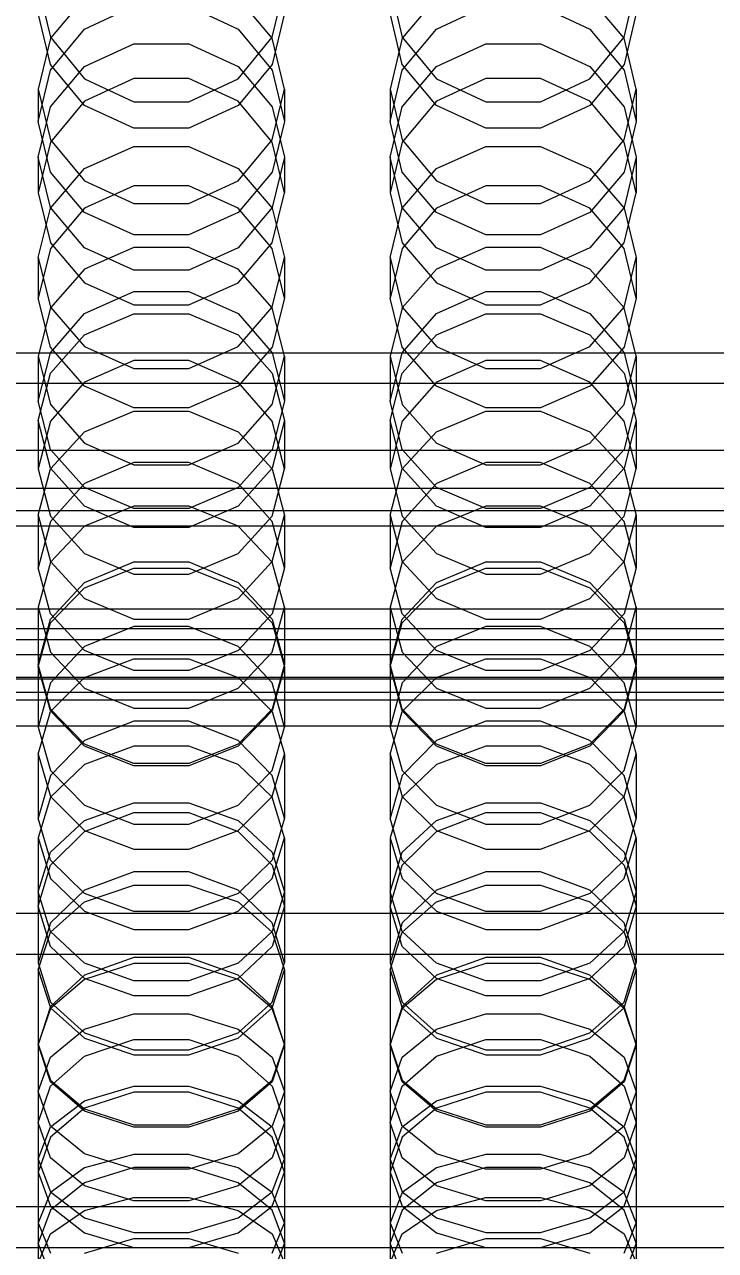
# Model space of a CAD drawing. Header units: millimetres. Extents: x -191664 to 191490, y -197311 to 10263.
# Drawn here: x 1876.7 to 1994.5, y -117787.5 to -117578.5 of the extents above; entities that cross this region are included whole.
import ezdxf

# ---------------------------------------------------------------- set-up
doc = ezdxf.new("R2010")
doc.units = ezdxf.units.MM
for name, color, linetype, lineweight in [('COTAS_P', 1, 'Continuous', 0), ('DET_briquetadora_frontal', 7, 'Continuous', 0), ('R15_COTAS_TRANSPORTE_P', 1, 'Continuous', 0)]:
    doc.layers.add(name, color=color, linetype=linetype, lineweight=lineweight)
doc.dimstyles.new('PLANTA_20', dxfattribs={"dimtxt": 50, "dimasz": 30, "dimexe": 30, "dimexo": 16, "dimgap": 20, "dimtad": 1, "dimtih": 1, "dimtoh": 1, "dimdec": 1, "dimzin": 0, "dimdsep": 46, "dimcen": 0.09, "dimadec": 0, "dimazin": 0, "dimtfac": 1, "dimtdec": 4, "dimtofl": 0, "dimtmove": 0, "dimatfit": 3, "dimfxl": 1, "dimtolj": 1, "dimtzin": 0, "dimarcsym": 0})

# ---------------------------------------------------------------- blocks, each defined once
blk = doc.blocks.new('*D85')
at = {"layer": 'COTAS_P', "color": 0, "lineweight": -2, "transparency": 16777216}
for p, q in [((1974, -116532.75), (1660, -116532.75)), ((1690, -119170), (1690, -116562.75)), ((1974, -119200), (1660, -119200))]:
    blk.add_line(p, q, dxfattribs=at)
at = {"layer": 'COTAS_P', "color": 0, "transparency": 16777216}
for points in [[(1685, -116562.75), (1695, -116562.75), (1690, -116532.75)], [(1685, -119170), (1695, -119170), (1690, -119200)]]:
    blk.add_solid(points, dxfattribs=at)
at = {"layer": 'Defpoints', "color": 0, "transparency": 16777216}
for p in [(1690, -116532.75), (1990, -116532.75), (1990, -119200)]:
    blk.add_point(p, dxfattribs=at)
blk = doc.blocks.new('*D133')
at = {"layer": 'Defpoints', "color": 0, "transparency": 16777216}
for p in [(439.69, -194147.98), (217.89, -194406.09), (-500, -194490), (-500, -194490), (500, -194490)]:
    blk.add_point(p, dxfattribs=at)
at = {"layer": 'R15_COTAS_TRANSPORTE_P', "color": 0, "lineweight": -2, "transparency": 16777216}
blk.add_arc((-500, -194490), 722.77, 2.37834, 17.62166, dxfattribs=at)
at = {"layer": 'R15_COTAS_TRANSPORTE_P', "color": 0, "transparency": 16777216}
for points in [[(184.12, -194272.81), (193.59, -194269.58), (179.18, -194242.8)], [(227.15, -194459.9), (217.15, -194460.11), (222.77, -194490)]]:
    blk.add_solid(points, dxfattribs=at)

msp = doc.modelspace()

# ---------------------------------------------------------------- linework, layer by layer
at = {"layer": 'DET_briquetadora_frontal', "color": 9, "true_color": 0xb9c3c2}
for p, q in [((1879, -117571.86), (1881.08, -117580.66)), ((1918.92, -117580.66), (1921, -117571.86)), ((1939, -117571.86), (1941.08, -117580.66)), ((1978.92, -117580.66), (1981, -117571.86)), ((1886.91, -117573.85), (1881.08, -117580.81)), ((1918.92, -117580.81), (1913.09, -117573.85)), ((1946.91, -117573.85), (1941.08, -117580.81)), ((1978.92, -117580.81), (1973.09, -117573.85)), ((1881.08, -117585.3), (1879, -117576.52)), ((1886.91, -117579.25), (1895.33, -117575.34)), ((1904.67, -117575.34), (1913.09, -117579.25)), ((1921, -117576.52), (1918.92, -117585.3)), ((1941.08, -117585.3), (1939, -117576.52)), ((1946.91, -117579.25), (1955.33, -117575.34)), ((1964.67, -117575.34), (1973.09, -117579.25)), ((1981, -117576.52), (1978.92, -117585.3)), ((1881.08, -117580.81), (1879, -117589.48)), ((1881.08, -117586.28), (1886.91, -117579.25)), ((1881.08, -117580.66), (1886.91, -117587.72)), ((1913.09, -117579.25), (1918.92, -117586.28)), ((1913.09, -117587.72), (1918.92, -117580.66)), ((1921, -117589.48), (1918.92, -117580.81)), ((1941.08, -117580.81), (1939, -117589.48)), ((1941.08, -117586.28), (1946.91, -117579.25)), ((1941.08, -117580.66), (1946.91, -117587.72)), ((1973.09, -117579.25), (1978.92, -117586.28)), ((1973.09, -117587.72), (1978.92, -117580.66)), ((1981, -117589.48), (1978.92, -117580.81)), ((1886.91, -117585.62), (1895.33, -117581.8)), ((1895.33, -117581.8), (1904.67, -117581.8)), ((1904.67, -117581.8), (1913.09, -117585.62)), ((1946.91, -117585.62), (1955.33, -117581.8)), ((1955.33, -117581.8), (1964.67, -117581.8)), ((1964.67, -117581.8), (1973.09, -117585.62)), ((1879, -117594.99), (1881.08, -117586.28)), ((1886.91, -117592.29), (1881.08, -117585.3)), ((1881.08, -117592.5), (1886.91, -117585.62)), ((1918.92, -117585.3), (1913.09, -117592.29)), ((1913.09, -117585.62), (1918.92, -117592.5)), ((1918.92, -117586.28), (1921, -117594.99)), ((1939, -117594.99), (1941.08, -117586.28)), ((1946.91, -117592.29), (1941.08, -117585.3)), ((1941.08, -117592.5), (1946.91, -117585.62)), ((1978.92, -117585.3), (1973.09, -117592.29)), ((1973.09, -117585.62), (1978.92, -117592.5)), ((1978.92, -117586.28), (1981, -117594.99)), ((1895.33, -117587.69), (1886.91, -117591.57)), ((1886.91, -117587.72), (1895.33, -117591.64)), ((1904.67, -117587.69), (1895.33, -117587.69)), ((1913.09, -117591.57), (1904.67, -117587.69)), ((1904.67, -117591.64), (1913.09, -117587.72)), ((1955.33, -117587.69), (1946.91, -117591.57)), ((1946.91, -117587.72), (1955.33, -117591.64)), ((1964.67, -117587.69), (1955.33, -117587.69)), ((1973.09, -117591.57), (1964.67, -117587.69)), ((1964.67, -117591.64), (1973.09, -117587.72)), ((1879, -117589.48), (1879, -117594.99)), ((1879, -117589.48), (1881.08, -117598.16)), ((1918.92, -117598.16), (1921, -117589.48)), ((1921, -117589.48), (1921, -117594.99)), ((1939, -117589.48), (1939, -117594.99)), ((1939, -117589.48), (1941.08, -117598.16)), ((1978.92, -117598.16), (1981, -117589.48)), ((1981, -117589.48), (1981, -117594.99)), ((1879, -117601.08), (1881.08, -117592.5)), ((1886.91, -117591.57), (1881.08, -117598.53)), ((1895.33, -117596.16), (1886.91, -117592.29)), ((1895.33, -117591.64), (1904.67, -117591.64)), ((1913.09, -117592.29), (1904.67, -117596.16)), ((1918.92, -117598.53), (1913.09, -117591.57)), ((1918.92, -117592.5), (1921, -117601.08)), ((1939, -117601.08), (1941.08, -117592.5)), ((1946.91, -117591.57), (1941.08, -117598.53)), ((1955.33, -117596.16), (1946.91, -117592.29)), ((1955.33, -117591.64), (1964.67, -117591.64)), ((1973.09, -117592.29), (1964.67, -117596.16)), ((1978.92, -117598.53), (1973.09, -117591.57)), ((1978.92, -117592.5), (1981, -117601.08)), ((1881.08, -117603.63), (1879, -117594.99)), ((1921, -117594.99), (1918.92, -117603.63)), ((1941.08, -117603.63), (1939, -117594.99)), ((1981, -117594.99), (1978.92, -117603.63)), ((1904.67, -117596.16), (1895.33, -117596.16)), ((1964.67, -117596.16), (1955.33, -117596.16)), ((1881.08, -117598.53), (1879, -117607.15)), ((1881.08, -117598.16), (1886.91, -117605.12)), ((1886.91, -117603.05), (1895.33, -117599.3)), ((1895.33, -117599.3), (1904.67, -117599.3)), ((1904.67, -117599.3), (1913.09, -117603.05)), ((1913.09, -117605.12), (1918.92, -117598.16)), ((1921, -117607.15), (1918.92, -117598.53)), ((1941.08, -117598.53), (1939, -117607.15)), ((1941.08, -117598.16), (1946.91, -117605.12)), ((1946.91, -117603.05), (1955.33, -117599.3)), ((1955.33, -117599.3), (1964.67, -117599.3)), ((1964.67, -117599.3), (1973.09, -117603.05)), ((1973.09, -117605.12), (1978.92, -117598.16)), ((1981, -117607.15), (1978.92, -117598.53)), ((1879, -117601.08), (1879, -117607.15)), ((1881.08, -117609.66), (1879, -117601.08)), ((1921, -117601.08), (1918.92, -117609.66)), ((1921, -117601.08), (1921, -117607.15)), ((1939, -117601.08), (1939, -117607.15)), ((1941.08, -117609.66), (1939, -117601.08)), ((1981, -117601.08), (1978.92, -117609.66)), ((1981, -117601.08), (1981, -117607.15)), ((1881.08, -117609.8), (1886.91, -117603.05)), ((1886.91, -117610.52), (1881.08, -117603.63)), ((1913.09, -117603.05), (1918.92, -117609.8)), ((1918.92, -117603.63), (1913.09, -117610.52)), ((1941.08, -117609.8), (1946.91, -117603.05)), ((1946.91, -117610.52), (1941.08, -117603.63)), ((1973.09, -117603.05), (1978.92, -117609.8)), ((1978.92, -117603.63), (1973.09, -117610.52)), ((1886.91, -117605.12), (1895.33, -117608.98)), ((1895.33, -117605.99), (1886.91, -117609.81)), ((1904.67, -117605.99), (1895.33, -117605.99)), ((1904.67, -117608.98), (1913.09, -117605.12)), ((1913.09, -117609.81), (1904.67, -117605.99)), ((1946.91, -117605.12), (1955.33, -117608.98)), ((1955.33, -117605.99), (1946.91, -117609.81)), ((1964.67, -117605.99), (1955.33, -117605.99)), ((1964.67, -117608.98), (1973.09, -117605.12)), ((1973.09, -117609.81), (1964.67, -117605.99)), ((1879, -117607.15), (1881.08, -117615.69)), ((1918.92, -117615.69), (1921, -117607.15)), ((1939, -117607.15), (1941.08, -117615.69)), ((1978.92, -117615.69), (1981, -117607.15)), ((1879, -117618.22), (1881.08, -117609.8)), ((1886.91, -117616.54), (1881.08, -117609.66)), ((1886.91, -117609.81), (1881.08, -117616.65)), ((1895.33, -117608.98), (1904.67, -117608.98)), ((1918.92, -117609.66), (1913.09, -117616.54)), ((1918.92, -117616.65), (1913.09, -117609.81)), ((1918.92, -117609.8), (1921, -117618.22)), ((1939, -117618.22), (1941.08, -117609.8)), ((1946.91, -117616.54), (1941.08, -117609.66)), ((1946.91, -117609.81), (1941.08, -117616.65)), ((1955.33, -117608.98), (1964.67, -117608.98)), ((1978.92, -117609.66), (1973.09, -117616.54)), ((1978.92, -117616.65), (1973.09, -117609.81)), ((1978.92, -117609.8), (1981, -117618.22)), ((1895.33, -117614.32), (1886.91, -117610.52)), ((1913.09, -117610.52), (1904.67, -117614.32)), ((1955.33, -117614.32), (1946.91, -117610.52)), ((1973.09, -117610.52), (1964.67, -117614.32)), ((1904.67, -117614.32), (1895.33, -117614.32)), ((1964.67, -117614.32), (1955.33, -117614.32)), ((1881.08, -117615.69), (1886.91, -117622.49)), ((1913.09, -117622.49), (1918.92, -117615.69)), ((1941.08, -117615.69), (1946.91, -117622.49)), ((1973.09, -117622.49), (1978.92, -117615.69)), ((1881.08, -117616.65), (1879, -117625.11)), ((1879, -117618.22), (1879, -117625.11)), ((1879, -117618.22), (1881.08, -117626.64)), ((1895.33, -117616.5), (1886.91, -117620.17)), ((1895.33, -117620.36), (1886.91, -117616.54)), ((1904.67, -117616.5), (1895.33, -117616.5)), ((1913.09, -117620.17), (1904.67, -117616.5)), ((1913.09, -117616.54), (1904.67, -117620.36)), ((1921, -117625.11), (1918.92, -117616.65)), ((1918.92, -117626.64), (1921, -117618.22)), ((1921, -117618.22), (1921, -117625.11)), ((1941.08, -117616.65), (1939, -117625.11)), ((1939, -117618.22), (1939, -117625.11)), ((1939, -117618.22), (1941.08, -117626.64)), ((1955.33, -117616.5), (1946.91, -117620.17)), ((1955.33, -117620.36), (1946.91, -117616.54)), ((1964.67, -117616.5), (1955.33, -117616.5)), ((1973.09, -117620.17), (1964.67, -117616.5)), ((1973.09, -117616.54), (1964.67, -117620.36)), ((1981, -117625.11), (1978.92, -117616.65)), ((1978.92, -117626.64), (1981, -117618.22)), ((1981, -117618.22), (1981, -117625.11)), ((1886.91, -117620.17), (1881.08, -117626.78)), ((1904.67, -117620.36), (1895.33, -117620.36)), ((1918.92, -117626.78), (1913.09, -117620.17)), ((1946.91, -117620.17), (1941.08, -117626.78)), ((1964.67, -117620.36), (1955.33, -117620.36)), ((1978.92, -117626.78), (1973.09, -117620.17)), ((1886.91, -117622.49), (1895.33, -117626.24)), ((1904.67, -117626.24), (1913.09, -117622.49)), ((1946.91, -117622.49), (1955.33, -117626.24)), ((1964.67, -117626.24), (1973.09, -117622.49)), ((1886.91, -117627.72), (1895.33, -117623.97)), ((1895.33, -117623.97), (1904.67, -117623.97)), ((1904.67, -117623.97), (1913.09, -117627.72)), ((1946.91, -117627.72), (1955.33, -117623.97)), ((1955.33, -117623.97), (1964.67, -117623.97)), ((1964.67, -117623.97), (1973.09, -117627.72)), ((1881.08, -117633.49), (1879, -117625.11)), ((1881.08, -117626.78), (1879, -117635.01)), ((1881.08, -117626.64), (1886.91, -117633.39)), ((1895.33, -117626.24), (1904.67, -117626.24)), ((1913.09, -117633.39), (1918.92, -117626.64)), ((1921, -117625.11), (1918.92, -117633.49)), ((1921, -117635.01), (1918.92, -117626.78)), ((1941.08, -117633.49), (1939, -117625.11)), ((1941.08, -117626.78), (1939, -117635.01)), ((1941.08, -117626.64), (1946.91, -117633.39)), ((1955.33, -117626.24), (1964.67, -117626.24)), ((1973.09, -117633.39), (1978.92, -117626.64)), ((1981, -117625.11), (1978.92, -117633.49)), ((1981, -117635.01), (1978.92, -117626.78)), ((1881.08, -117634.43), (1886.91, -117627.72)), ((1886.91, -117631.39), (1895.33, -117627.78)), ((1895.33, -117627.78), (1904.67, -117627.78)), ((1904.67, -117627.78), (1913.09, -117631.39)), ((1913.09, -117627.72), (1918.92, -117634.43)), ((1941.08, -117634.43), (1946.91, -117627.72)), ((1946.91, -117631.39), (1955.33, -117627.78)), ((1955.33, -117627.78), (1964.67, -117627.78)), ((1964.67, -117627.78), (1973.09, -117631.39)), ((1973.09, -117627.72), (1978.92, -117634.43)), ((1881.08, -117637.89), (1886.91, -117631.39)), ((1913.09, -117631.39), (1918.92, -117637.89)), ((1941.08, -117637.89), (1946.91, -117631.39)), ((1973.09, -117631.39), (1978.92, -117637.89)), ((1879, -117642.71), (1881.08, -117634.43)), ((1879, -117635.01), (1879, -117642.71)), ((1879, -117635.01), (1881.08, -117643.25)), ((1886.91, -117640.14), (1881.08, -117633.49)), ((1886.91, -117633.39), (1895.33, -117637.13)), ((1904.67, -117637.13), (1913.09, -117633.39)), ((1918.92, -117633.49), (1913.09, -117640.14)), ((1918.92, -117634.43), (1921, -117642.71)), ((1918.92, -117643.25), (1921, -117635.01)), ((1921, -117635.01), (1921, -117642.71)), ((1939, -117642.71), (1941.08, -117634.43)), ((1939, -117635.01), (1939, -117642.71)), ((1939, -117635.01), (1941.08, -117643.25)), ((1946.91, -117640.14), (1941.08, -117633.49)), ((1946.91, -117633.39), (1955.33, -117637.13)), ((1964.67, -117637.13), (1973.09, -117633.39)), ((1978.92, -117633.49), (1973.09, -117640.14)), ((1978.92, -117634.43), (1981, -117642.71)), ((1978.92, -117643.25), (1981, -117635.01)), ((1981, -117635.01), (1981, -117642.71)), ((1895.33, -117635.76), (1886.91, -117639.46)), ((1904.67, -117635.76), (1895.33, -117635.76)), ((1895.33, -117637.13), (1904.67, -117637.13)), ((1913.09, -117639.46), (1904.67, -117635.76)), ((1955.33, -117635.76), (1946.91, -117639.46)), ((1964.67, -117635.76), (1955.33, -117635.76)), ((1955.33, -117637.13), (1964.67, -117637.13)), ((1973.09, -117639.46), (1964.67, -117635.76)), ((1879, -117646), (1881.08, -117637.89)), ((1886.91, -117639.46), (1881.08, -117646.07)), ((1918.92, -117646.07), (1913.09, -117639.46)), ((1918.92, -117637.89), (1921, -117646)), ((1939, -117646), (1941.08, -117637.89)), ((1946.91, -117639.46), (1941.08, -117646.07)), ((1978.92, -117646.07), (1973.09, -117639.46)), ((1978.92, -117637.89), (1981, -117646)), ((1895.33, -117643.82), (1886.91, -117640.14)), ((1913.09, -117640.14), (1904.67, -117643.82)), ((1955.33, -117643.82), (1946.91, -117640.14)), ((1973.09, -117640.14), (1964.67, -117643.82)), ((1881.08, -117650.9), (1879, -117642.71)), ((1881.08, -117643.25), (1886.91, -117649.85)), ((1913.09, -117649.85), (1918.92, -117643.25)), ((1921, -117642.71), (1918.92, -117650.9)), ((1941.08, -117650.9), (1939, -117642.71)), ((1941.08, -117643.25), (1946.91, -117649.85)), ((1973.09, -117649.85), (1978.92, -117643.25)), ((1981, -117642.71), (1978.92, -117650.9)), ((1886.91, -117647.91), (1895.33, -117644.39)), ((1904.67, -117643.82), (1895.33, -117643.82)), ((1895.33, -117644.39), (1904.67, -117644.39)), ((1904.67, -117644.39), (1913.09, -117647.91)), ((1946.91, -117647.91), (1955.33, -117644.39)), ((1964.67, -117643.82), (1955.33, -117643.82)), ((1955.33, -117644.39), (1964.67, -117644.39)), ((1964.67, -117644.39), (1973.09, -117647.91)), ((1879, -117646), (1879, -117654.22)), ((1881.08, -117654.1), (1879, -117646)), ((1881.08, -117646.07), (1879, -117654.22)), ((1921, -117646), (1918.92, -117654.1)), ((1921, -117654.22), (1918.92, -117646.07)), ((1921, -117646), (1921, -117654.22)), ((1939, -117646), (1939, -117654.22)), ((1941.08, -117654.1), (1939, -117646)), ((1941.08, -117646.07), (1939, -117654.22)), ((1981, -117646), (1978.92, -117654.1)), ((1981, -117654.22), (1978.92, -117646.07)), ((1981, -117646), (1981, -117654.22)), ((1881.08, -117654.23), (1886.91, -117647.91)), ((1886.91, -117649.85), (1895.33, -117653.52)), ((1904.67, -117653.52), (1913.09, -117649.85)), ((1913.09, -117647.91), (1918.92, -117654.23)), ((1941.08, -117654.23), (1946.91, -117647.91)), ((1946.91, -117649.85), (1955.33, -117653.52)), ((1964.67, -117653.52), (1973.09, -117649.85)), ((1973.09, -117647.91), (1978.92, -117654.23)), ((1886.91, -117657.4), (1881.08, -117650.9)), ((1918.92, -117650.9), (1913.09, -117657.4)), ((1946.91, -117657.4), (1941.08, -117650.9)), ((1978.92, -117650.9), (1973.09, -117657.4)), ((1886.91, -117660.6), (1881.08, -117654.1)), ((1895.33, -117653.13), (1886.91, -117656.73)), ((1904.67, -117653.13), (1895.33, -117653.13)), ((1895.33, -117653.52), (1904.67, -117653.52)), ((1913.09, -117656.73), (1904.67, -117653.13)), ((1918.92, -117654.1), (1913.09, -117660.6)), ((1946.91, -117660.6), (1941.08, -117654.1)), ((1955.33, -117653.13), (1946.91, -117656.73)), ((1964.67, -117653.13), (1955.33, -117653.13)), ((1955.33, -117653.52), (1964.67, -117653.52)), ((1973.09, -117656.73), (1964.67, -117653.13)), ((1978.92, -117654.1), (1973.09, -117660.6)), ((1879, -117654.22), (1881.08, -117662.28)), ((1879, -117662.12), (1881.08, -117654.23)), ((1918.92, -117662.28), (1921, -117654.22)), ((1918.92, -117654.23), (1921, -117662.12)), ((1939, -117654.22), (1941.08, -117662.28)), ((1939, -117662.12), (1941.08, -117654.23)), ((1978.92, -117662.28), (1981, -117654.22)), ((1978.92, -117654.23), (1981, -117662.12)), ((1886.91, -117656.73), (1881.08, -117663.18)), ((1895.33, -117660.99), (1886.91, -117657.4)), ((1913.09, -117657.4), (1904.67, -117660.99)), ((1918.92, -117663.18), (1913.09, -117656.73)), ((1946.91, -117656.73), (1941.08, -117663.18)), ((1955.33, -117660.99), (1946.91, -117657.4)), ((1973.09, -117657.4), (1964.67, -117660.99)), ((1978.92, -117663.18), (1973.09, -117656.73)), ((1879, -117662.12), (1879, -117671.12)), ((1879, -117662.12), (1881.08, -117670.02)), ((1881.08, -117662.28), (1886.91, -117668.67)), ((1895.33, -117660.6), (1886.91, -117664)), ((1895.33, -117664.21), (1886.91, -117660.6)), ((1904.67, -117660.6), (1895.33, -117660.6)), ((1904.67, -117660.99), (1895.33, -117660.99)), ((1913.09, -117664), (1904.67, -117660.6)), ((1913.09, -117660.6), (1904.67, -117664.21)), ((1913.09, -117668.67), (1918.92, -117662.28)), ((1918.92, -117670.02), (1921, -117662.12)), ((1921, -117662.12), (1921, -117671.12)), ((1939, -117662.12), (1939, -117671.12)), ((1939, -117662.12), (1941.08, -117670.02)), ((1941.08, -117662.28), (1946.91, -117668.67)), ((1955.33, -117660.6), (1946.91, -117664)), ((1955.33, -117664.21), (1946.91, -117660.6)), ((1964.67, -117660.6), (1955.33, -117660.6)), ((1964.67, -117660.99), (1955.33, -117660.99)), ((1973.09, -117664), (1964.67, -117660.6)), ((1973.09, -117660.6), (1964.67, -117664.21)), ((1973.09, -117668.67), (1978.92, -117662.28)), ((1978.92, -117670.02), (1981, -117662.12)), ((1981, -117662.12), (1981, -117671.12)), ((1881.08, -117663.18), (1879, -117671.12)), ((1886.91, -117664), (1881.08, -117670.15)), ((1904.67, -117664.21), (1895.33, -117664.21)), ((1918.92, -117670.15), (1913.09, -117664)), ((1921, -117671.12), (1918.92, -117663.18)), ((1941.08, -117663.18), (1939, -117671.12)), ((1946.91, -117664), (1941.08, -117670.15)), ((1964.67, -117664.21), (1955.33, -117664.21)), ((1978.92, -117670.15), (1973.09, -117664)), ((1981, -117671.12), (1978.92, -117663.18)), ((1886.91, -117668.67), (1895.33, -117672.19)), ((1904.67, -117672.19), (1913.09, -117668.67)), ((1946.91, -117668.67), (1955.33, -117672.19)), ((1964.67, -117672.19), (1973.09, -117668.67)), ((1881.08, -117670.15), (1879, -117677.8)), ((1881.08, -117670.02), (1886.91, -117676.34)), ((1886.91, -117673.57), (1895.33, -117670.06)), ((1895.33, -117670.06), (1904.67, -117670.06)), ((1904.67, -117670.06), (1913.09, -117673.57)), ((1913.09, -117676.34), (1918.92, -117670.02)), ((1921, -117677.8), (1918.92, -117670.15)), ((1941.08, -117670.15), (1939, -117677.8)), ((1941.08, -117670.02), (1946.91, -117676.34)), ((1946.91, -117673.57), (1955.33, -117670.06)), ((1955.33, -117670.06), (1964.67, -117670.06)), ((1964.67, -117670.06), (1973.09, -117673.57)), ((1973.09, -117676.34), (1978.92, -117670.02)), ((1981, -117677.8), (1978.92, -117670.15)), ((1881.08, -117678.96), (1879, -117671.12)), ((1886.91, -117674.49), (1895.33, -117671.15)), ((1895.33, -117671.15), (1904.67, -117671.15)), ((1895.33, -117672.19), (1904.67, -117672.19)), ((1904.67, -117671.15), (1913.09, -117674.49)), ((1921, -117671.12), (1918.92, -117678.96)), ((1941.08, -117678.96), (1939, -117671.12)), ((1946.91, -117674.49), (1955.33, -117671.15)), ((1955.33, -117671.15), (1964.67, -117671.15)), ((1955.33, -117672.19), (1964.67, -117672.19)), ((1964.67, -117671.15), (1973.09, -117674.49)), ((1981, -117671.12), (1978.92, -117678.96)), ((1881.08, -117679.84), (1886.91, -117673.57)), ((1881.08, -117680.49), (1886.91, -117674.49)), ((1913.09, -117673.57), (1918.92, -117679.84)), ((1913.09, -117674.49), (1918.92, -117680.49)), ((1941.08, -117679.84), (1946.91, -117673.57)), ((1941.08, -117680.49), (1946.91, -117674.49)), ((1973.09, -117673.57), (1978.92, -117679.84)), ((1973.09, -117674.49), (1978.92, -117680.49)), ((1886.91, -117676.34), (1895.33, -117679.86)), ((1904.67, -117679.86), (1913.09, -117676.34)), ((1946.91, -117676.34), (1955.33, -117679.86)), ((1964.67, -117679.86), (1973.09, -117676.34)), ((1879, -117677.8), (1879, -117687.56)), ((1879, -117677.8), (1881.08, -117685.46)), ((1886.91, -117685.17), (1881.08, -117678.96)), ((1918.92, -117678.96), (1913.09, -117685.17)), ((1918.92, -117685.46), (1921, -117677.8)), ((1921, -117677.8), (1921, -117687.56)), ((1939, -117677.8), (1939, -117687.56)), ((1939, -117677.8), (1941.08, -117685.46)), ((1946.91, -117685.17), (1941.08, -117678.96)), ((1978.92, -117678.96), (1973.09, -117685.17)), ((1978.92, -117685.46), (1981, -117677.8)), ((1981, -117677.8), (1981, -117687.56)), ((1879, -117687.56), (1881.08, -117679.84)), ((1879, -117687.99), (1881.08, -117680.49)), ((1895.33, -117681.09), (1886.91, -117684.53)), ((1895.33, -117679.86), (1904.67, -117679.86)), ((1904.67, -117681.09), (1895.33, -117681.09)), ((1913.09, -117684.53), (1904.67, -117681.09)), ((1918.92, -117679.84), (1921, -117687.56)), ((1918.92, -117680.49), (1921, -117687.99)), ((1939, -117687.56), (1941.08, -117679.84)), ((1939, -117687.99), (1941.08, -117680.49)), ((1955.33, -117681.09), (1946.91, -117684.53)), ((1955.33, -117679.86), (1964.67, -117679.86)), ((1964.67, -117681.09), (1955.33, -117681.09)), ((1973.09, -117684.53), (1964.67, -117681.09)), ((1978.92, -117679.84), (1981, -117687.56)), ((1978.92, -117680.49), (1981, -117687.99)), ((1810, -117681.43), (2170, -117681.43)), ((1886.91, -117684.53), (1881.08, -117690.68)), ((1895.33, -117688.59), (1886.91, -117685.17)), ((1913.09, -117685.17), (1904.67, -117688.59)), ((1918.92, -117690.68), (1913.09, -117684.53)), ((1946.91, -117684.53), (1941.08, -117690.68)), ((1955.33, -117688.59), (1946.91, -117685.17)), ((1973.09, -117685.17), (1964.67, -117688.59)), ((1978.92, -117690.68), (1973.09, -117684.53)), ((1810, -117685.85), (2170, -117685.85)), ((1881.08, -117685.46), (1886.91, -117691.6)), ((1886.91, -117689.8), (1895.33, -117686.59)), ((1895.33, -117686.59), (1904.67, -117686.59)), ((1904.67, -117686.59), (1913.09, -117689.8)), ((1913.09, -117691.6), (1918.92, -117685.46)), ((1941.08, -117685.46), (1946.91, -117691.6)), ((1946.91, -117689.8), (1955.33, -117686.59)), ((1955.33, -117686.59), (1964.67, -117686.59)), ((1964.67, -117686.59), (1973.09, -117689.8)), ((1973.09, -117691.6), (1978.92, -117685.46)), ((1881.08, -117695.16), (1879, -117687.56)), ((1879, -117687.99), (1879, -117698.23)), ((1881.08, -117695.48), (1879, -117687.99)), ((1904.67, -117688.59), (1895.33, -117688.59)), ((1921, -117687.56), (1918.92, -117695.16)), ((1921, -117687.99), (1918.92, -117695.48)), ((1921, -117687.99), (1921, -117698.23)), ((1941.08, -117695.16), (1939, -117687.56)), ((1939, -117687.99), (1939, -117698.23)), ((1941.08, -117695.48), (1939, -117687.99)), ((1964.67, -117688.59), (1955.33, -117688.59)), ((1981, -117687.56), (1978.92, -117695.16)), ((1981, -117687.99), (1978.92, -117695.48)), ((1981, -117687.99), (1981, -117698.23)), ((1810, -117689.99), (2170, -117689.99)), ((1881.08, -117690.68), (1879, -117698.23)), ((1881.08, -117695.6), (1886.91, -117689.8)), ((1886.91, -117691.6), (1895.33, -117695.01)), ((1904.67, -117695.01), (1913.09, -117691.6)), ((1913.09, -117689.8), (1918.92, -117695.6)), ((1921, -117698.23), (1918.92, -117690.68)), ((1941.08, -117690.68), (1939, -117698.23)), ((1941.08, -117695.6), (1946.91, -117689.8)), ((1946.91, -117691.6), (1955.33, -117695.01)), ((1964.67, -117695.01), (1973.09, -117691.6)), ((1973.09, -117689.8), (1978.92, -117695.6)), ((1981, -117698.23), (1978.92, -117690.68)), ((1810, -117693.61), (2170, -117693.61)), ((1879, -117702.83), (1881.08, -117695.6)), ((1886.91, -117701.17), (1881.08, -117695.16)), ((1886.91, -117701.49), (1881.08, -117695.48)), ((1895.33, -117695.01), (1904.67, -117695.01)), ((1918.92, -117695.16), (1913.09, -117701.17)), ((1918.92, -117695.48), (1913.09, -117701.49)), ((1918.92, -117695.6), (1921, -117702.83)), ((1939, -117702.83), (1941.08, -117695.6)), ((1946.91, -117701.17), (1941.08, -117695.16)), ((1946.91, -117701.49), (1941.08, -117695.48)), ((1955.33, -117695.01), (1964.67, -117695.01)), ((1978.92, -117695.16), (1973.09, -117701.17)), ((1978.92, -117695.48), (1973.09, -117701.49)), ((1978.92, -117695.6), (1981, -117702.83)), ((1895.33, -117697.22), (1886.91, -117700.55)), ((1904.67, -117697.22), (1895.33, -117697.22)), ((1913.09, -117700.55), (1904.67, -117697.22)), ((1955.33, -117697.22), (1946.91, -117700.55)), ((1964.67, -117697.22), (1955.33, -117697.22)), ((1973.09, -117700.55), (1964.67, -117697.22)), ((1810, -117698.03), (2170, -117698.03)), ((1879, -117698.23), (1881.08, -117705.66)), ((1918.92, -117705.66), (1921, -117698.23)), ((1939, -117698.23), (1941.08, -117705.66)), ((1978.92, -117705.66), (1981, -117698.23)), ((1886.91, -117700.55), (1881.08, -117706.49)), ((1895.33, -117704.47), (1886.91, -117701.17)), ((1895.33, -117704.82), (1886.91, -117701.49)), ((1895.33, -117701.51), (1886.91, -117704.6)), ((1904.67, -117701.51), (1895.33, -117701.51)), ((1913.09, -117701.17), (1904.67, -117704.47)), ((1913.09, -117701.49), (1904.67, -117704.82)), ((1913.09, -117704.6), (1904.67, -117701.51)), ((1918.92, -117706.49), (1913.09, -117700.55)), ((1946.91, -117700.55), (1941.08, -117706.49)), ((1955.33, -117704.47), (1946.91, -117701.17)), ((1955.33, -117704.82), (1946.91, -117701.49)), ((1955.33, -117701.51), (1946.91, -117704.6)), ((1964.67, -117701.51), (1955.33, -117701.51)), ((1973.09, -117701.17), (1964.67, -117704.47)), ((1973.09, -117701.49), (1964.67, -117704.82)), ((1973.09, -117704.6), (1964.67, -117701.51)), ((1978.92, -117706.49), (1973.09, -117700.55)), ((1879, -117702.83), (1879, -117713.79)), ((1879, -117702.83), (1881.08, -117710.06)), ((1918.92, -117710.06), (1921, -117702.83)), ((1921, -117702.83), (1921, -117713.79)), ((1939, -117702.83), (1939, -117713.79)), ((1939, -117702.83), (1941.08, -117710.06)), ((1978.92, -117710.06), (1981, -117702.83)), ((1981, -117702.83), (1981, -117713.79)), ((1886.91, -117704.6), (1881.08, -117710.18)), ((1881.08, -117705.66), (1886.91, -117711.53)), ((1904.67, -117704.47), (1895.33, -117704.47)), ((1904.67, -117704.82), (1895.33, -117704.82)), ((1918.92, -117710.18), (1913.09, -117704.6)), ((1913.09, -117711.53), (1918.92, -117705.66)), ((1946.91, -117704.6), (1941.08, -117710.18)), ((1941.08, -117705.66), (1946.91, -117711.53)), ((1964.67, -117704.47), (1955.33, -117704.47)), ((1964.67, -117704.82), (1955.33, -117704.82)), ((1978.92, -117710.18), (1973.09, -117704.6)), ((1973.09, -117711.53), (1978.92, -117705.66)), ((1881.08, -117706.49), (1879, -117713.79)), ((1921, -117713.79), (1918.92, -117706.49)), ((1941.08, -117706.49), (1939, -117713.79)), ((1981, -117713.79), (1978.92, -117706.49)), ((1881.08, -117710.18), (1879, -117717.12)), ((1881.08, -117710.06), (1886.91, -117715.85)), ((1913.09, -117715.85), (1918.92, -117710.06)), ((1921, -117717.12), (1918.92, -117710.18)), ((1941.08, -117710.18), (1939, -117717.12)), ((1941.08, -117710.06), (1946.91, -117715.85)), ((1973.09, -117715.85), (1978.92, -117710.06)), ((1981, -117717.12), (1978.92, -117710.18)), ((1886.91, -117714.17), (1895.33, -117711.16)), ((1886.91, -117711.53), (1895.33, -117714.76)), ((1895.33, -117711.16), (1904.67, -117711.16)), ((1904.67, -117711.16), (1913.09, -117714.17)), ((1904.67, -117714.76), (1913.09, -117711.53)), ((1946.91, -117714.17), (1955.33, -117711.16)), ((1946.91, -117711.53), (1955.33, -117714.76)), ((1955.33, -117711.16), (1964.67, -117711.16)), ((1964.67, -117711.16), (1973.09, -117714.17)), ((1964.67, -117714.76), (1973.09, -117711.53)), ((1881.08, -117720.95), (1879, -117713.79)), ((1881.08, -117719.58), (1886.91, -117714.17)), ((1886.91, -117716.03), (1895.33, -117712.81)), ((1895.33, -117712.81), (1904.67, -117712.81)), ((1904.67, -117712.81), (1913.09, -117716.03)), ((1913.09, -117714.17), (1918.92, -117719.58)), ((1921, -117713.79), (1918.92, -117720.95)), ((1941.08, -117720.95), (1939, -117713.79)), ((1941.08, -117719.58), (1946.91, -117714.17)), ((1946.91, -117716.03), (1955.33, -117712.81)), ((1955.33, -117712.81), (1964.67, -117712.81)), ((1964.67, -117712.81), (1973.09, -117716.03)), ((1973.09, -117714.17), (1978.92, -117719.58)), ((1981, -117713.79), (1978.92, -117720.95)), ((1881.08, -117721.75), (1886.91, -117716.03)), ((1886.91, -117715.85), (1895.33, -117719.07)), ((1895.33, -117714.76), (1904.67, -117714.76)), ((1904.67, -117719.07), (1913.09, -117715.85)), ((1913.09, -117716.03), (1918.92, -117721.75)), ((1941.08, -117721.75), (1946.91, -117716.03)), ((1946.91, -117715.85), (1955.33, -117719.07)), ((1955.33, -117714.76), (1964.67, -117714.76)), ((1964.67, -117719.07), (1973.09, -117715.85)), ((1973.09, -117716.03), (1978.92, -117721.75)), ((1879, -117717.12), (1879, -117728.77)), ((1879, -117717.12), (1881.08, -117724.07)), ((1918.92, -117724.07), (1921, -117717.12)), ((1921, -117717.12), (1921, -117728.77)), ((1939, -117717.12), (1939, -117728.77)), ((1939, -117717.12), (1941.08, -117724.07)), ((1978.92, -117724.07), (1981, -117717.12)), ((1981, -117717.12), (1981, -117728.77)), ((1879, -117726.33), (1881.08, -117719.58)), ((1886.91, -117726.6), (1881.08, -117720.95)), ((1895.33, -117719.07), (1904.67, -117719.07)), ((1918.92, -117720.95), (1913.09, -117726.6)), ((1918.92, -117719.58), (1921, -117726.33)), ((1939, -117726.33), (1941.08, -117719.58)), ((1946.91, -117726.6), (1941.08, -117720.95)), ((1955.33, -117719.07), (1964.67, -117719.07)), ((1978.92, -117720.95), (1973.09, -117726.6)), ((1978.92, -117719.58), (1981, -117726.33)), ((1879, -117728.77), (1881.08, -117721.75)), ((1895.33, -117722.89), (1886.91, -117726.02)), ((1904.67, -117722.89), (1895.33, -117722.89)), ((1913.09, -117726.02), (1904.67, -117722.89)), ((1918.92, -117721.75), (1921, -117728.77)), ((1939, -117728.77), (1941.08, -117721.75)), ((1955.33, -117722.89), (1946.91, -117726.02)), ((1964.67, -117722.89), (1955.33, -117722.89)), ((1973.09, -117726.02), (1964.67, -117722.89)), ((1978.92, -117721.75), (1981, -117728.77)), ((1881.08, -117724.07), (1886.91, -117729.64)), ((1913.09, -117729.64), (1918.92, -117724.07)), ((1941.08, -117724.07), (1946.91, -117729.64)), ((1973.09, -117729.64), (1978.92, -117724.07)), ((1879, -117726.33), (1879, -117738.42)), ((1881.08, -117733.08), (1879, -117726.33)), ((1886.91, -117726.02), (1881.08, -117731.6)), ((1886.91, -117728.03), (1895.33, -117725.16)), ((1895.33, -117729.7), (1886.91, -117726.6)), ((1895.33, -117725.16), (1904.67, -117725.16)), ((1904.67, -117725.16), (1913.09, -117728.03)), ((1913.09, -117726.6), (1904.67, -117729.7)), ((1918.92, -117731.6), (1913.09, -117726.02)), ((1921, -117726.33), (1918.92, -117733.08)), ((1921, -117726.33), (1921, -117738.42)), ((1939, -117726.33), (1939, -117738.42)), ((1941.08, -117733.08), (1939, -117726.33)), ((1946.91, -117726.02), (1941.08, -117731.6)), ((1946.91, -117728.03), (1955.33, -117725.16)), ((1955.33, -117729.7), (1946.91, -117726.6)), ((1955.33, -117725.16), (1964.67, -117725.16)), ((1964.67, -117725.16), (1973.09, -117728.03)), ((1973.09, -117726.6), (1964.67, -117729.7)), ((1978.92, -117731.6), (1973.09, -117726.02)), ((1981, -117726.33), (1978.92, -117733.08)), ((1981, -117726.33), (1981, -117738.42)), ((1881.08, -117735.65), (1879, -117728.77)), ((1881.08, -117733.19), (1886.91, -117728.03)), ((1913.09, -117728.03), (1918.92, -117733.19)), ((1921, -117728.77), (1918.92, -117735.65)), ((1941.08, -117735.65), (1939, -117728.77)), ((1941.08, -117733.19), (1946.91, -117728.03)), ((1973.09, -117728.03), (1978.92, -117733.19)), ((1981, -117728.77), (1978.92, -117735.65)), ((2165, -117730), (1775, -117730)), ((1886.91, -117729.64), (1895.33, -117732.73)), ((1904.67, -117729.7), (1895.33, -117729.7)), ((1904.67, -117732.73), (1913.09, -117729.64)), ((1946.91, -117729.64), (1955.33, -117732.73)), ((1964.67, -117729.7), (1955.33, -117729.7)), ((1964.67, -117732.73), (1973.09, -117729.64)), ((1881.08, -117731.6), (1879, -117738.42)), ((1879, -117739.63), (1881.08, -117733.19)), ((1886.91, -117738.5), (1881.08, -117733.08)), ((1895.33, -117732.73), (1904.67, -117732.73)), ((1918.92, -117733.08), (1913.09, -117738.5)), ((1921, -117738.42), (1918.92, -117731.6)), ((1918.92, -117733.19), (1921, -117739.63)), ((1941.08, -117731.6), (1939, -117738.42)), ((1939, -117739.63), (1941.08, -117733.19)), ((1946.91, -117738.5), (1941.08, -117733.08)), ((1955.33, -117732.73), (1964.67, -117732.73)), ((1978.92, -117733.08), (1973.09, -117738.5)), ((1981, -117738.42), (1978.92, -117731.6)), ((1978.92, -117733.19), (1981, -117739.63)), ((2165, -117737), (1775, -117737)), ((1886.91, -117741.07), (1881.08, -117735.65)), ((1895.33, -117737.51), (1886.91, -117740.51)), ((1904.67, -117737.51), (1895.33, -117737.51)), ((1913.09, -117740.51), (1904.67, -117737.51)), ((1918.92, -117735.65), (1913.09, -117741.07)), ((1946.91, -117741.07), (1941.08, -117735.65)), ((1955.33, -117737.51), (1946.91, -117740.51)), ((1964.67, -117737.51), (1955.33, -117737.51)), ((1973.09, -117740.51), (1964.67, -117737.51)), ((1978.92, -117735.65), (1973.09, -117741.07)), ((1879, -117738.42), (1881.08, -117745.1)), ((1879, -117739.63), (1879, -117752.36)), ((1879, -117739.63), (1881.08, -117746.08)), ((1895.33, -117741.5), (1886.91, -117738.5)), ((1895.33, -117738.55), (1886.91, -117741.27)), ((1904.67, -117738.55), (1895.33, -117738.55)), ((1913.09, -117738.5), (1904.67, -117741.5)), ((1913.09, -117741.27), (1904.67, -117738.55)), ((1918.92, -117745.1), (1921, -117738.42)), ((1918.92, -117746.08), (1921, -117739.63)), ((1921, -117739.63), (1921, -117752.36)), ((1939, -117738.42), (1941.08, -117745.1)), ((1939, -117739.63), (1939, -117752.36)), ((1939, -117739.63), (1941.08, -117746.08)), ((1955.33, -117741.5), (1946.91, -117738.5)), ((1955.33, -117738.55), (1946.91, -117741.27)), ((1964.67, -117738.55), (1955.33, -117738.55)), ((1973.09, -117738.5), (1964.67, -117741.5)), ((1973.09, -117741.27), (1964.67, -117738.55)), ((1978.92, -117745.1), (1981, -117738.42)), ((1978.92, -117746.08), (1981, -117739.63)), ((1981, -117739.63), (1981, -117752.36)), ((1886.91, -117740.51), (1881.08, -117745.84)), ((1886.91, -117741.27), (1881.08, -117746.18)), ((1895.33, -117744.03), (1886.91, -117741.07)), ((1904.67, -117741.5), (1895.33, -117741.5)), ((1913.09, -117741.07), (1904.67, -117744.03)), ((1918.92, -117745.84), (1913.09, -117740.51)), ((1918.92, -117746.18), (1913.09, -117741.27)), ((1946.91, -117740.51), (1941.08, -117745.84)), ((1946.91, -117741.27), (1941.08, -117746.18)), ((1955.33, -117744.03), (1946.91, -117741.07)), ((1964.67, -117741.5), (1955.33, -117741.5)), ((1973.09, -117741.07), (1964.67, -117744.03)), ((1978.92, -117745.84), (1973.09, -117740.51)), ((1978.92, -117746.18), (1973.09, -117741.27)), ((1881.08, -117745.84), (1879, -117752.36)), ((1881.08, -117745.1), (1886.91, -117750.35)), ((1904.67, -117744.03), (1895.33, -117744.03)), ((1913.09, -117750.35), (1918.92, -117745.1)), ((1921, -117752.36), (1918.92, -117745.84)), ((1941.08, -117745.84), (1939, -117752.36)), ((1941.08, -117745.1), (1946.91, -117750.35)), ((1964.67, -117744.03), (1955.33, -117744.03)), ((1973.09, -117750.35), (1978.92, -117745.1)), ((1981, -117752.36), (1978.92, -117745.84)), ((1881.08, -117746.18), (1879, -117752.3)), ((1881.08, -117746.08), (1886.91, -117751.24)), ((1886.91, -117749.75), (1895.33, -117747.13)), ((1895.33, -117747.13), (1904.67, -117747.13)), ((1904.67, -117747.13), (1913.09, -117749.75)), ((1913.09, -117751.24), (1918.92, -117746.08)), ((1921, -117752.3), (1918.92, -117746.18)), ((1941.08, -117746.18), (1939, -117752.3)), ((1941.08, -117746.08), (1946.91, -117751.24)), ((1946.91, -117749.75), (1955.33, -117747.13)), ((1955.33, -117747.13), (1964.67, -117747.13)), ((1964.67, -117747.13), (1973.09, -117749.75)), ((1973.09, -117751.24), (1978.92, -117746.08)), ((1981, -117752.3), (1978.92, -117746.18)), ((1881.08, -117754.48), (1886.91, -117749.75)), ((1913.09, -117749.75), (1918.92, -117754.48)), ((1941.08, -117754.48), (1946.91, -117749.75)), ((1973.09, -117749.75), (1978.92, -117754.48)), ((1879, -117752.3), (1879, -117765.64)), ((1879, -117752.3), (1881.08, -117758.42)), ((1886.91, -117750.35), (1895.33, -117753.23)), ((1886.91, -117751.24), (1895.33, -117754.11)), ((1886.91, -117754.36), (1895.33, -117751.49)), ((1895.33, -117751.49), (1904.67, -117751.49)), ((1904.67, -117753.23), (1913.09, -117750.35)), ((1904.67, -117754.11), (1913.09, -117751.24)), ((1904.67, -117751.49), (1913.09, -117754.36)), ((1918.92, -117758.42), (1921, -117752.3)), ((1921, -117752.3), (1921, -117765.64)), ((1939, -117752.3), (1939, -117765.64)), ((1939, -117752.3), (1941.08, -117758.42)), ((1946.91, -117750.35), (1955.33, -117753.23)), ((1946.91, -117751.24), (1955.33, -117754.11)), ((1946.91, -117754.36), (1955.33, -117751.49)), ((1955.33, -117751.49), (1964.67, -117751.49)), ((1964.67, -117753.23), (1973.09, -117750.35)), ((1964.67, -117754.11), (1973.09, -117751.24)), ((1964.67, -117751.49), (1973.09, -117754.36)), ((1978.92, -117758.42), (1981, -117752.3)), ((1981, -117752.3), (1981, -117765.64)), ((1881.08, -117758.73), (1879, -117752.36)), ((1881.08, -117759.44), (1886.91, -117754.36)), ((1895.33, -117753.23), (1904.67, -117753.23)), ((1895.33, -117754.11), (1904.67, -117754.11)), ((1913.09, -117754.36), (1918.92, -117759.44)), ((1921, -117752.36), (1918.92, -117758.73)), ((1941.08, -117758.73), (1939, -117752.36)), ((1941.08, -117759.44), (1946.91, -117754.36)), ((1955.33, -117753.23), (1964.67, -117753.23)), ((1955.33, -117754.11), (1964.67, -117754.11)), ((1973.09, -117754.36), (1978.92, -117759.44)), ((1981, -117752.36), (1978.92, -117758.73)), ((1879, -117760.38), (1881.08, -117754.48)), ((1918.92, -117754.48), (1921, -117760.38)), ((1939, -117760.38), (1941.08, -117754.48)), ((1978.92, -117754.48), (1981, -117760.38)), ((1881.08, -117758.42), (1886.91, -117763.33)), ((1913.09, -117763.33), (1918.92, -117758.42)), ((1941.08, -117758.42), (1946.91, -117763.33)), ((1973.09, -117763.33), (1978.92, -117758.42)), ((1879, -117765.64), (1881.08, -117759.44)), ((1879, -117760.38), (1879, -117774.1)), ((1881.08, -117766.27), (1879, -117760.38)), ((1886.91, -117763.73), (1881.08, -117758.73)), ((1886.91, -117761.92), (1895.33, -117759.45)), ((1895.33, -117760.45), (1886.91, -117763.22)), ((1895.33, -117759.45), (1904.67, -117759.45)), ((1904.67, -117760.45), (1895.33, -117760.45)), ((1904.67, -117759.45), (1913.09, -117761.92)), ((1913.09, -117763.22), (1904.67, -117760.45)), ((1918.92, -117758.73), (1913.09, -117763.73)), ((1918.92, -117759.44), (1921, -117765.64)), ((1921, -117760.38), (1918.92, -117766.27)), ((1921, -117760.38), (1921, -117774.1)), ((1939, -117765.64), (1941.08, -117759.44)), ((1939, -117760.38), (1939, -117774.1)), ((1941.08, -117766.27), (1939, -117760.38)), ((1946.91, -117763.73), (1941.08, -117758.73)), ((1946.91, -117761.92), (1955.33, -117759.45)), ((1955.33, -117760.45), (1946.91, -117763.22)), ((1955.33, -117759.45), (1964.67, -117759.45)), ((1964.67, -117760.45), (1955.33, -117760.45)), ((1964.67, -117759.45), (1973.09, -117761.92)), ((1973.09, -117763.22), (1964.67, -117760.45)), ((1978.92, -117758.73), (1973.09, -117763.73)), ((1978.92, -117759.44), (1981, -117765.64)), ((1981, -117760.38), (1978.92, -117766.27)), ((1981, -117760.38), (1981, -117774.1)), ((1881.08, -117766.37), (1886.91, -117761.92)), ((1913.09, -117761.92), (1918.92, -117766.37)), ((1941.08, -117766.37), (1946.91, -117761.92)), ((1973.09, -117761.92), (1978.92, -117766.37)), ((1886.91, -117763.22), (1881.08, -117768.13)), ((1886.91, -117763.33), (1895.33, -117766.05)), ((1895.33, -117766.46), (1886.91, -117763.73)), ((1904.67, -117766.05), (1913.09, -117763.33)), ((1913.09, -117763.73), (1904.67, -117766.46)), ((1918.92, -117768.13), (1913.09, -117763.22)), ((1946.91, -117763.22), (1941.08, -117768.13)), ((1946.91, -117763.33), (1955.33, -117766.05)), ((1955.33, -117766.46), (1946.91, -117763.73)), ((1964.67, -117766.05), (1973.09, -117763.33)), ((1973.09, -117763.73), (1964.67, -117766.46)), ((1978.92, -117768.13), (1973.09, -117763.22)), ((1881.08, -117771.68), (1879, -117765.64)), ((1879, -117771.91), (1881.08, -117766.37)), ((1886.91, -117771), (1881.08, -117766.27)), ((1895.33, -117766.05), (1904.67, -117766.05)), ((1904.67, -117766.46), (1895.33, -117766.46)), ((1918.92, -117766.27), (1913.09, -117771)), ((1921, -117765.64), (1918.92, -117771.68)), ((1918.92, -117766.37), (1921, -117771.91)), ((1941.08, -117771.68), (1939, -117765.64)), ((1939, -117771.91), (1941.08, -117766.37)), ((1946.91, -117771), (1941.08, -117766.27)), ((1955.33, -117766.05), (1964.67, -117766.05)), ((1964.67, -117766.46), (1955.33, -117766.46)), ((1978.92, -117766.27), (1973.09, -117771)), ((1981, -117765.64), (1978.92, -117771.68)), ((1978.92, -117766.37), (1981, -117771.91)), ((1881.08, -117768.13), (1879, -117774.1)), ((1921, -117774.1), (1918.92, -117768.13)), ((1941.08, -117768.13), (1939, -117774.1)), ((1981, -117774.1), (1978.92, -117768.13)), ((1895.33, -117773.62), (1886.91, -117771)), ((1895.33, -117771.08), (1886.91, -117773.39)), ((1904.67, -117771.08), (1895.33, -117771.08)), ((1913.09, -117771), (1904.67, -117773.62)), ((1913.09, -117773.39), (1904.67, -117771.08)), ((1955.33, -117773.62), (1946.91, -117771)), ((1955.33, -117771.08), (1946.91, -117773.39)), ((1964.67, -117771.08), (1955.33, -117771.08)), ((1973.09, -117771), (1964.67, -117773.62)), ((1973.09, -117773.39), (1964.67, -117771.08)), ((1879, -117771.91), (1879, -117786.19)), ((1879, -117771.91), (1881.08, -117777.46)), ((1886.91, -117776.41), (1881.08, -117771.68)), ((1918.92, -117771.68), (1913.09, -117776.41)), ((1918.92, -117777.46), (1921, -117771.91)), ((1921, -117771.91), (1921, -117786.19)), ((1939, -117771.91), (1939, -117786.19)), ((1939, -117771.91), (1941.08, -117777.46)), ((1946.91, -117776.41), (1941.08, -117771.68)), ((1978.92, -117771.68), (1973.09, -117776.41)), ((1978.92, -117777.46), (1981, -117771.91)), ((1981, -117771.91), (1981, -117786.19)), ((1879, -117774.1), (1881.08, -117779.92)), ((1886.91, -117773.39), (1881.08, -117777.55)), ((1895.33, -117773.31), (1886.91, -117775.93)), ((1904.67, -117773.31), (1895.33, -117773.31)), ((1904.67, -117773.62), (1895.33, -117773.62)), ((1913.09, -117775.93), (1904.67, -117773.31)), ((1918.92, -117777.55), (1913.09, -117773.39)), ((1918.92, -117779.92), (1921, -117774.1)), ((1939, -117774.1), (1941.08, -117779.92)), ((1946.91, -117773.39), (1941.08, -117777.55)), ((1955.33, -117773.31), (1946.91, -117775.93)), ((1964.67, -117773.31), (1955.33, -117773.31)), ((1964.67, -117773.62), (1955.33, -117773.62)), ((1973.09, -117775.93), (1964.67, -117773.31)), ((1978.92, -117777.55), (1973.09, -117773.39)), ((1978.92, -117779.92), (1981, -117774.1)), ((1886.91, -117775.93), (1881.08, -117780.56)), ((1895.33, -117778.99), (1886.91, -117776.41)), ((1913.09, -117776.41), (1904.67, -117778.99)), ((1918.92, -117780.56), (1913.09, -117775.93)), ((1946.91, -117775.93), (1941.08, -117780.56)), ((1955.33, -117778.99), (1946.91, -117776.41)), ((1973.09, -117776.41), (1964.67, -117778.99)), ((1978.92, -117780.56), (1973.09, -117775.93)), ((1881.08, -117777.55), (1879, -117782.73)), ((1881.08, -117777.46), (1886.91, -117781.91)), ((1886.91, -117780.64), (1895.33, -117778.44)), ((1895.33, -117778.44), (1904.67, -117778.44)), ((1904.67, -117778.99), (1895.33, -117778.99)), ((1904.67, -117778.44), (1913.09, -117780.64)), ((1913.09, -117781.91), (1918.92, -117777.46)), ((1921, -117782.73), (1918.92, -117777.55)), ((1941.08, -117777.55), (1939, -117782.73)), ((1941.08, -117777.46), (1946.91, -117781.91)), ((1946.91, -117780.64), (1955.33, -117778.44)), ((1955.33, -117778.44), (1964.67, -117778.44)), ((1964.67, -117778.99), (1955.33, -117778.99)), ((1964.67, -117778.44), (1973.09, -117780.64)), ((1973.09, -117781.91), (1978.92, -117777.46)), ((1981, -117782.73), (1978.92, -117777.55)), ((2165, -117780), (1775, -117780)), ((1881.08, -117780.56), (1879, -117786.19)), ((1881.08, -117779.92), (1886.91, -117784.46)), ((1881.08, -117784.6), (1886.91, -117780.64)), ((1913.09, -117784.46), (1918.92, -117779.92)), ((1913.09, -117780.64), (1918.92, -117784.6)), ((1921, -117786.19), (1918.92, -117780.56)), ((1941.08, -117780.56), (1939, -117786.19)), ((1941.08, -117779.92), (1946.91, -117784.46)), ((1941.08, -117784.6), (1946.91, -117780.64)), ((1973.09, -117784.46), (1978.92, -117779.92)), ((1973.09, -117780.64), (1978.92, -117784.6)), ((1981, -117786.19), (1978.92, -117780.56)), ((1879, -117782.73), (1879, -117797.53)), ((1879, -117782.73), (1881.08, -117787.92)), ((1886.91, -117781.91), (1895.33, -117784.38)), ((1904.67, -117784.38), (1913.09, -117781.91)), ((1918.92, -117787.92), (1921, -117782.73)), ((1921, -117782.73), (1921, -117797.53)), ((1939, -117782.73), (1939, -117797.53)), ((1939, -117782.73), (1941.08, -117787.92)), ((1946.91, -117781.91), (1955.33, -117784.38)), ((1964.67, -117784.38), (1973.09, -117781.91)), ((1978.92, -117787.92), (1981, -117782.73)), ((1981, -117782.73), (1981, -117797.53)), ((1879, -117789.54), (1881.08, -117784.6)), ((1886.91, -117784.46), (1895.33, -117786.94)), ((1886.91, -117787.91), (1895.33, -117785.44)), ((1895.33, -117784.38), (1904.67, -117784.38)), ((1895.33, -117785.44), (1904.67, -117785.44)), ((1904.67, -117786.94), (1913.09, -117784.46)), ((1904.67, -117785.44), (1913.09, -117787.91)), ((1918.92, -117784.6), (1921, -117789.54)), ((1939, -117789.54), (1941.08, -117784.6)), ((1946.91, -117784.46), (1955.33, -117786.94)), ((1946.91, -117787.91), (1955.33, -117785.44)), ((1955.33, -117784.38), (1964.67, -117784.38)), ((1955.33, -117785.44), (1964.67, -117785.44)), ((1964.67, -117786.94), (1973.09, -117784.46)), ((1964.67, -117785.44), (1973.09, -117787.91)), ((1978.92, -117784.6), (1981, -117789.54)), ((2165, -117787), (1775, -117787)), ((1881.08, -117791.66), (1879, -117786.19)), ((1895.33, -117786.94), (1904.67, -117786.94)), ((1921, -117786.19), (1918.92, -117791.66)), ((1941.08, -117791.66), (1939, -117786.19)), ((1955.33, -117786.94), (1964.67, -117786.94)), ((1981, -117786.19), (1978.92, -117791.66))]:
    msp.add_line(p, q, dxfattribs=at)
at = {"layer": 'DET_briquetadora_frontal', "color": 254, "true_color": 0xd5dbd6}
for p, q in [((2170, -117634.48), (1810, -117634.48)), ((1810, -117639.62), (2170, -117639.62)), ((2170, -117678.15), (1810, -117678.15)), ((1810, -117683.29), (2170, -117683.29))]:
    msp.add_line(p, q, dxfattribs=at)
at = {"layer": 'DET_briquetadora_frontal', "color": 250, "true_color": 0x30373b}
for p, q in [((2170, -117651.11), (1810, -117651.11)), ((1810, -117657.54), (2170, -117657.54)), ((1810, -117689.72), (2170, -117689.72))]:
    msp.add_line(p, q, dxfattribs=at)
at = {"layer": 'DET_briquetadora_frontal', "color": 252, "true_color": 0x77858c}
for p, q in [((2170, -117661.37), (1810, -117661.37)), ((1810, -117663.94), (2170, -117663.94)), ((1810, -117692.29), (2170, -117692.29))]:
    msp.add_line(p, q, dxfattribs=at)

# ---------------------------------------------------------------- dimensions: what is measured, and where the dimension line sits
at = {"layer": 'COTAS_P'}
dim = msp.add_aligned_dim(p1=(1990, -119200), p2=(1990, -116532.75), distance=300, text='<> P', dimstyle='PLANTA_20', dxfattribs=at)
dim.commit()
dim.dimension.update_dxf_attribs({"geometry": '*D85', "text_midpoint": (1690, -117866.375)})
at = {"layer": 'R15_COTAS_TRANSPORTE_P'}
dim = msp.add_angular_dim_2l(base=(217.89, -194406.09), line1=((-500, -194490), (500, -194490)), line2=((-500, -194490), (439.69, -194147.98)), dimstyle='PLANTA_20', dxfattribs=at)
dim.commit()
dim.dimension.update_dxf_attribs({"geometry": '*D133', "text_midpoint": (191490.46, -33543.69)})

doc.saveas('drawing.dxf')
